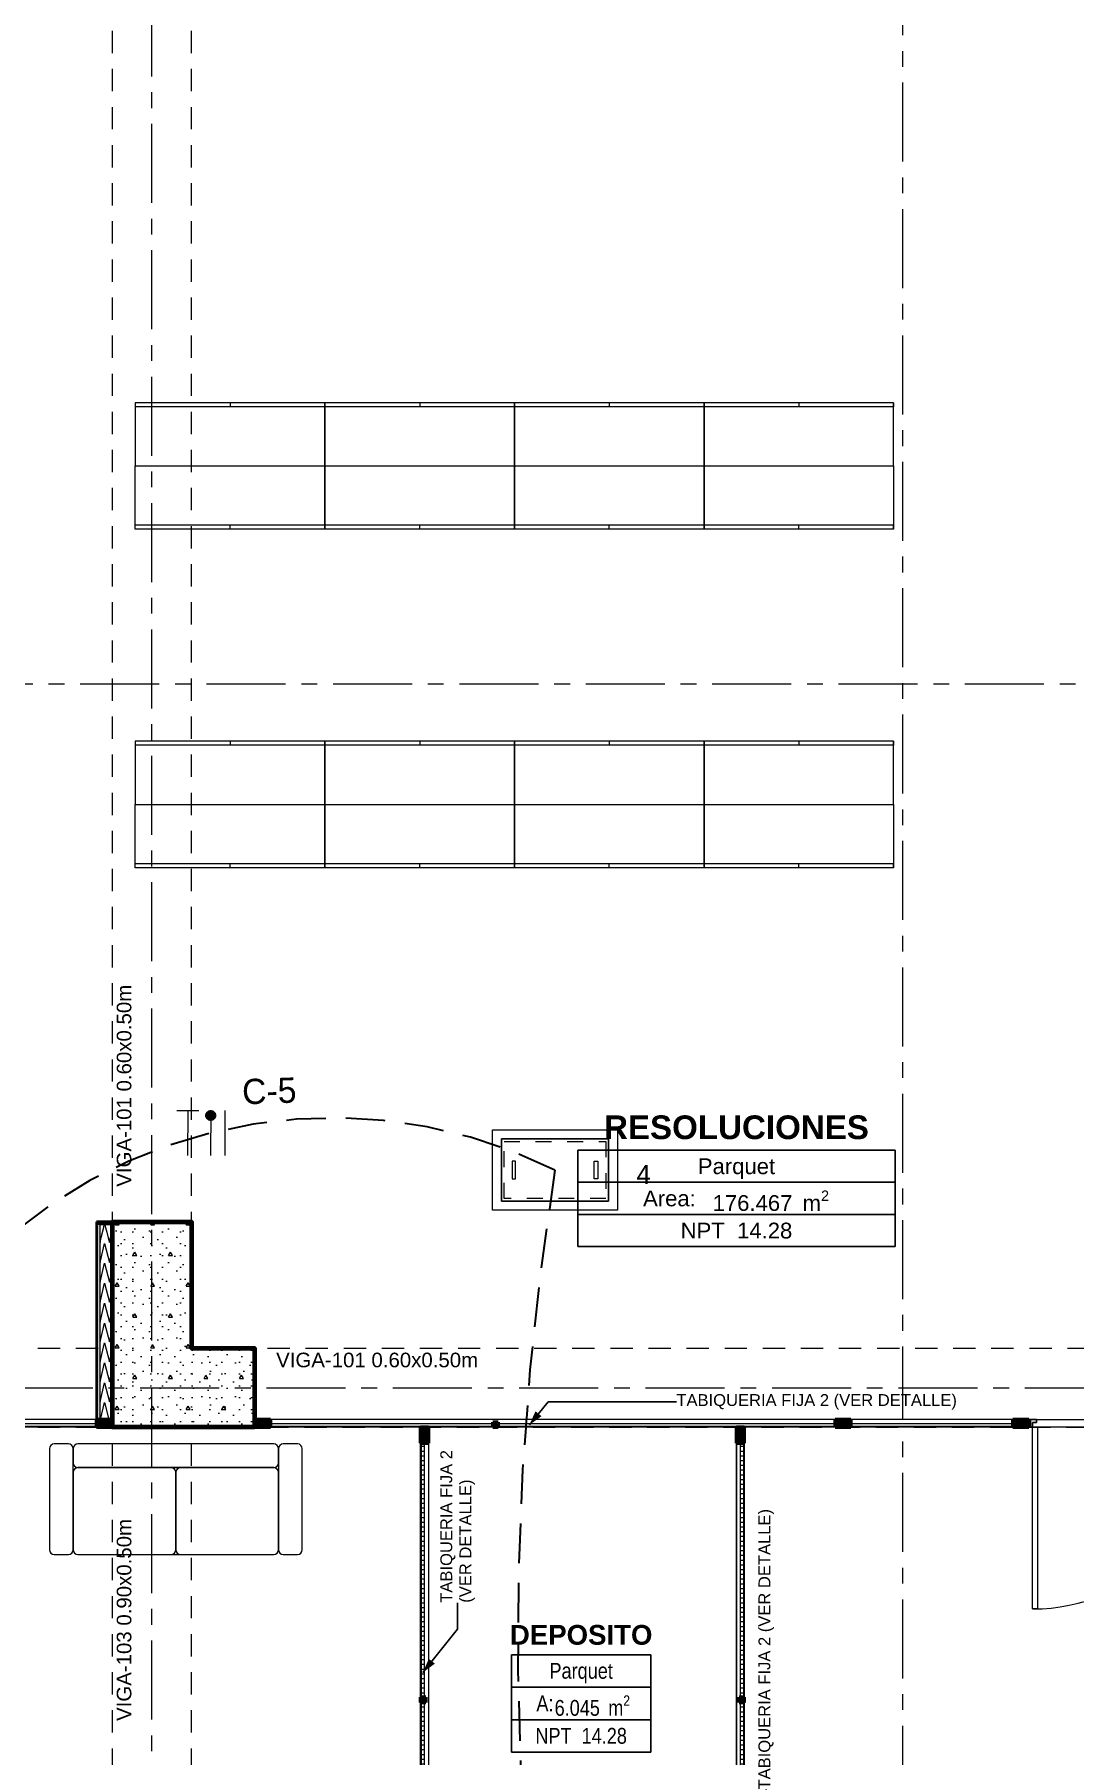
# Model space of a CAD drawing. Header units: inches. Extents: x -19 to 5698, y -728 to 92.
# Drawn here: x 293.08 to 299.66, y 27.62 to 38.52 of the extents above; entities that cross this region are included whole.
import ezdxf

# ---------------------------------------------------------------- set-up
doc = ezdxf.new("R2010")
doc.units = ezdxf.units.IN
doc.header["$MEASUREMENT"] = 0
doc.set_wipeout_variables(frame=1)
for name, pattern in [('01 HJ$0$REF - 01 HJ$0$HIDDEN2', [0.1875, 0.125, -0.0625]), ('CONTINUA', [0]), ('HIDDEN', [0.375, 0.25, -0.125]), ('Hidden Line', [0.195611, 0.141111, -0.0545]), ('HIDDEN2', [0.1875, 0.125, -0.0625]), ('Punto & Raya', [0.65, 0.5, -0.075, 0, -0.075]), ('RAYITAS', [0.375, 0.25, -0.125]), ('Wipeout_Contour', [1, 0, -1])]:
    doc.linetypes.add(name, pattern=pattern)
doc.layers.get('0').update_dxf_attribs({"color": 61})
for name, color, linetype, lineweight in [('00 APARATOS-ELECTRICOS', 253, 'Continuous', 0), ('00 conduct tomacorr', 120, 'HIDDEN', 30), ('00 IE CKTO ILUMINACION', 3, 'Continuous', 50), ('00_IE_Luminarias', 253, 'Continuous', 0), ('CANALES', 104, 'Continuous', 15), ('T-TECHO-E', 150, 'Continuous', 20), ('TOMACORRIENTE', 22, 'RAYITAS', 9)]:
    doc.layers.add(name, color=color, linetype=linetype, lineweight=lineweight)
for name, color, linetype in [('02 _ ARQ _ ALB _ Ejes Generales', 251, 'Continuous'), ('02 _ ARQ _ ALB _ Mobiliario', 7, 'Continuous'), ('02 _ ARQ _ ALB _ Muros Interiores', 7, 'Continuous'), ('02 _ ARQ _ ZON _ Espacio.3D', 7, 'Continuous'), ('08 _ STR _ EXT _ 06 Columnas', 7, 'Continuous'), ('08 _ STR _ EXT _ 09 Vigas', 251, 'Continuous'), ('Acabado - Muros', 7, 'Continuous'), ('Estructura - 04 MURO', 7, 'Continuous'), ('Interior - Mobiliario', 7, 'Continuous'), ('Marcador - Secciones', 7, 'Continuous'), ('Notas - Etiquetas', 7, 'Continuous')]:
    doc.layers.add(name, color=color, linetype=linetype)
doc.styles.add('Estilo_Generado_1', font='swisseb.ttf')
doc.styles.add('Estilo_Generado_4', font='swisse.ttf')
doc.styles.add('Estilo_Generado_7', font='swisse.ttf')
doc.styles.add('Estilo_Generado_8', font='arialbd.ttf')
doc.styles.add('Estilo_Generado_9', font='ARIALN.TTF')
doc.dimstyles.new('Estilo_Generado__8', dxfattribs={"dimtxt": 0.18, "dimasz": 0.0912, "dimexe": 0.18, "dimexo": 0.0625, "dimgap": 0, "dimtad": 0, "dimtih": 1, "dimtoh": 1, "dimdec": 4, "dimzin": 0, "dimdsep": 46, "dimcen": 0.09, "dimadec": 0, "dimazin": 0, "dimtfac": 1, "dimtdec": 4, "dimtmove": 0, "dimatfit": 3, "dimldrblk": 'ARROWHEAD_5', "dimfxl": 1, "dimtolj": 1, "dimtzin": 0, "dimarcsym": 0})
pattern_1 = [(0, (277.50006, 1e-08), (0, 0.03), [])]

# ---------------------------------------------------------------- blocks, each defined once
blk = doc.blocks.new('*X188', base_point=(2412.177, 0))
at = {"layer": 'Estructura - 04 MURO', "color": 9, "linetype": 'Continuous', "lineweight": 5}
for p, q in [((2428.176, 30.901), (2428.19, 30.958)), ((2428.212, 30.936), (2428.221, 30.9)), ((2428.236, 30.9), (2428.238, 30.909))]:
    blk.add_line(p, q, dxfattribs=at)
blk = doc.blocks.new('*X189', base_point=(2412.177, 0))
at = {"layer": 'Estructura - 04 MURO', "color": 9, "linetype": 'Continuous', "lineweight": 5}
for p, q in [((2428.19, 30.958), (2428.195, 30.98)), ((2428.2, 30.98), (2428.212, 30.935)), ((2428.238, 30.909), (2428.247, 30.946))]:
    blk.add_line(p, q, dxfattribs=at)
blk = doc.blocks.new('*X190', base_point=(2412.177, 0))
at = {"layer": 'Estructura - 04 MURO', "color": 9, "linetype": 'Continuous', "lineweight": 5}
for p, q in [((2428.167, 30.878), (2428.169, 30.87)), ((2428.169, 30.87), (2428.176, 30.901)), ((2428.169, 30.744), (2428.197, 30.864)), ((2428.197, 30.864), (2428.229, 30.744)), ((2428.221, 30.9), (2428.229, 30.87)), ((2428.229, 30.87), (2428.236, 30.9)), ((2428.167, 30.752), (2428.169, 30.744)), ((2428.169, 30.618), (2428.197, 30.738)), ((2428.197, 30.738), (2428.229, 30.618)), ((2428.229, 30.744), (2428.247, 30.821)), ((2428.167, 30.626), (2428.169, 30.618)), ((2428.229, 30.618), (2428.247, 30.695)), ((2428.169, 30.492), (2428.197, 30.612)), ((2428.197, 30.612), (2428.229, 30.492)), ((2428.229, 30.492), (2428.247, 30.569)), ((2428.167, 30.5), (2428.169, 30.492)), ((2428.169, 30.366), (2428.197, 30.486)), ((2428.197, 30.486), (2428.229, 30.366)), ((2428.229, 30.366), (2428.247, 30.443)), ((2428.167, 30.374), (2428.169, 30.366)), ((2428.169, 30.24), (2428.197, 30.36)), ((2428.197, 30.36), (2428.229, 30.24)), ((2428.229, 30.24), (2428.247, 30.317)), ((2428.167, 30.248), (2428.169, 30.24)), ((2428.169, 30.114), (2428.197, 30.234)), ((2428.197, 30.234), (2428.229, 30.114)), ((2428.229, 30.114), (2428.247, 30.191)), ((2428.167, 30.122), (2428.169, 30.114)), ((2428.169, 29.988), (2428.197, 30.108)), ((2428.197, 30.108), (2428.229, 29.988)), ((2428.167, 29.996), (2428.169, 29.988)), ((2428.169, 29.862), (2428.197, 29.982)), ((2428.197, 29.982), (2428.229, 29.862)), ((2428.229, 29.988), (2428.247, 30.065)), ((2428.167, 29.87), (2428.169, 29.862)), ((2428.172, 29.75), (2428.197, 29.856)), ((2428.197, 29.856), (2428.225, 29.75)), ((2428.229, 29.862), (2428.247, 29.939)), ((2428.232, 29.75), (2428.247, 29.813))]:
    blk.add_line(p, q, dxfattribs=at)
blk = doc.blocks.new('ARROWHEAD_5')
at = {"linetype": 'Continuous', "lineweight": 0}
blk.add_hatch(color=0, dxfattribs=at).paths.add_polyline_path([(-1, 0.2679), (0, 0), (-1, -0.2679)])
at = {"color": 0, "linetype": 'Continuous', "lineweight": 0}
blk.add_line((0, 0), (-1, 0), dxfattribs=at)
blk = doc.blocks.new('BUZON TIPO II')
at = {"layer": 'CANALES', "color": 5}
for p, q in [((-0.3, 0.175), (0.3, 0.175)), ((-0.3, -0.175), (-0.3, 0.175)), ((0.3, 0.175), (0.3, -0.175)), ((0.3, -0.175), (-0.3, -0.175))]:
    blk.add_line(p, q, dxfattribs=at)
blk.add_lwpolyline([(-0.35, 0.225), (0.35, 0.225), (0.35, -0.225), (-0.35, -0.225), (-0.35, 0.225)], dxfattribs=at)
at = {"layer": 'CANALES', "color": 3}
for points in [[(-0.3, 0.175), (-0.3, -0.175), (0.3, -0.175), (0.3, 0.175), (-0.3, 0.175)], [(-0.24, 0), (-0.24, 0.05), (-0.22, 0.05), (-0.22, 0), (-0.22, -0.05), (-0.24, -0.05), (-0.24, 0)], [(0.24, 0), (0.24, 0.05), (0.22, 0.05), (0.22, 0), (0.22, -0.05), (0.24, -0.05), (0.24, 0)]]:
    blk.add_lwpolyline(points, dxfattribs=at)
at = {"layer": 'CANALES', "color": 5, "linetype": '01 HJ$0$REF - 01 HJ$0$HIDDEN2', "ltscale": 0.1}
blk.add_lwpolyline([(-0.285, 0.16), (0.285, 0.16), (0.285, -0.16), (-0.285, -0.16), (-0.285, 0.16)], dxfattribs=at)
blk = doc.blocks.new('a')
at = {"layer": 'TOMACORRIENTE', "ltscale": 0.05}
h = blk.add_hatch(color=4, dxfattribs=at)
edge = h.paths.add_edge_path()
edge.add_arc((0, 0.0752), 0.0211, 0, 360)
at = {"layer": 'TOMACORRIENTE', "color": 4}
for p, q in [((-0.1455, 0.0963), (-0.0515, 0.0963)), ((-0.0985, 0.0963), (-0.0985, -0.0966)), ((0, 0.0963), (0, -0.0963)), ((0.0623, -0.0963), (0.0623, 0.0963))]:
    blk.add_line(p, q, dxfattribs=at)
blk.add_circle((0, 0.0752), 0.0211, dxfattribs=at)
blk = doc.blocks.new('CABLE 3FACE')
at = {"layer": 'T-TECHO-E', "rotation": 59.94170052614085}
blk.add_blockref('a', (0, 0), dxfattribs=at)

msp = doc.modelspace()

# ---------------------------------------------------------------- hatches: boundary and pattern name
at = {"layer": '08 _ STR _ EXT _ 06 Columnas', "linetype": 'Continuous', "lineweight": 9}
h = msp.add_hatch(dxfattribs=at)
h.set_pattern_fill('HORMIGÓN_EN_MASA_0002', style=0, pattern_type=2)
h.set_pattern_definition([(0, (277.50006, 1e-08), (0, 0.3897114), [0.024375, -0.200625]), (0, (277.61256, 0.19486), (0, 0.3897114), [0.024375, -0.200625]), (60, (277.50006, 1e-08), (-0.3375, 0.1948557), [0.024375, -0.200625]), (60, (277.72506, 1e-08), (-0.3375, 0.1948557), [0.024375, -0.200625]), (120, (277.52444, 1e-08), (0.3375, 0.1948557), [0.024375, -0.200625]), (120, (277.74944, 1e-08), (0.3375, 0.1948557), [0.024375, -0.200625]), (0, (277.50006, 0.0375), (0, 0.075), [0, -0.075, 0, -0.1125]), (45, (277.53756, 0.0375), (-0.05303301, 0.05303301), [0, -0.05625, 0, -0.09375])])
h.paths.add_polyline_path([(294.47, 29.7), (294.47, 30.1999), (294.07, 30.2), (294.07, 31.0001), (293.57, 31.0002), (293.57, 29.7)])
at = {"layer": 'Estructura - 04 MURO', "linetype": 'Continuous', "lineweight": 9}
for points in [[(293.47, 30.9807), (293.49, 30.9806), (293.47, 31.0007)], [(293.4896, 31.0006), (293.47, 31.0007), (293.4896, 30.9809)], [(293.47, 29.75), (293.49, 29.75), (293.49, 30.9806), (293.47, 30.9807)], [(293.4896, 30.9809), (293.4899, 30.9806), (293.5699, 30.9802), (293.57, 31.0002), (293.4896, 31.0006)]]:
    msp.add_hatch(color=250, dxfattribs=at).paths.add_polyline_path(points)

# ---------------------------------------------------------------- linework, layer by layer
at = {"layer": '00 conduct tomacorr'}
msp.add_arc((294.9636, 28.4878, -0.0006), 3.1703, 63.63578, 144.51027, dxfattribs=at)
at = {"layer": '02 _ ARQ _ ALB _ Ejes Generales', "color": 251, "linetype": 'Punto & Raya', "lineweight": 13, "true_color": 0x636466}
for p, q in [((293.82, 3.05), (293.82, 44.9)), ((283.3455, 29.95), (332.07, 29.95))]:
    msp.add_line(p, q, dxfattribs=at)
at = {"layer": '02 _ ARQ _ ALB _ Mobiliario', "color": 175, "linetype": 'Continuous', "lineweight": 13}
for p, q in [((293.1718, 29.5646), (293.1718, 28.9246)), ((293.2918, 29.5946), (293.2018, 29.5946)), ((293.3218, 29.5646), (293.3218, 29.4746)), ((293.3218, 28.9246), (293.3218, 29.5646)), ((294.5918, 29.5946), (293.3518, 29.5946)), ((294.6218, 29.4746), (294.6218, 29.5646)), ((294.6218, 29.5646), (294.6218, 28.9246)), ((294.7418, 29.5946), (294.6518, 29.5946)), ((294.7718, 28.9246), (294.7718, 29.5646)), ((293.3218, 29.4146), (293.3218, 28.9246)), ((293.3218, 29.4146), (293.3218, 28.9246)), ((293.9418, 29.4446), (293.3518, 29.4446)), ((294.5918, 29.4446), (293.3518, 29.4446)), ((293.3518, 29.4446), (294.5918, 29.4446)), ((293.9718, 28.9246), (293.9718, 29.4146)), ((293.9718, 29.4146), (293.9718, 28.9246)), ((294.5918, 29.4446), (294.0018, 29.4446)), ((294.6218, 28.9246), (294.6218, 29.4146)), ((294.6218, 28.9246), (294.6218, 29.4146)), ((293.2018, 28.8946), (293.2918, 28.8946)), ((293.3518, 28.8946), (293.9418, 28.8946)), ((293.3518, 28.8946), (294.5918, 28.8946)), ((294.0018, 28.8946), (294.5918, 28.8946)), ((294.6518, 28.8946), (294.7418, 28.8946))]:
    msp.add_line(p, q, dxfattribs=at)
for centre, start, end in [((293.2018, 29.5646), 90, 180), ((293.2918, 29.5646), 0, 90), ((293.3518, 29.5646), 90, 180), ((294.5918, 29.5646), 0, 90), ((294.6518, 29.5646), 90, 180), ((294.7418, 29.5646), 0, 90), ((293.3518, 29.4746), 180, 270), ((293.3518, 29.4146), 90, 180), ((293.3518, 29.4146), 90, 180), ((293.9418, 29.4146), 0, 90), ((294.0018, 29.4146), 90, 180), ((294.5918, 29.4746), 270, 0), ((294.5918, 29.4146), 0, 90), ((294.5918, 29.4146), 0, 90), ((293.2018, 28.9246), 180, 270), ((293.2918, 28.9246), 270, 0), ((293.3518, 28.9246), 180, 270), ((293.3518, 28.9246), 180, 270), ((293.9418, 28.9246), 270, 0), ((294.0018, 28.9246), 180, 270), ((294.5918, 28.9246), 270, 0), ((294.5918, 28.9246), 270, 0), ((294.6518, 28.9246), 180, 270), ((294.7418, 28.9246), 270, 0)]:
    msp.add_arc(centre, 0.03, start, end, dxfattribs=at)
at = {"layer": '02 _ ARQ _ ALB _ Muros Interiores', "color": 7, "linetype": 'Continuous', "lineweight": 80}
msp.add_line((299.37, 29.75), (299.37, 29.7), dxfattribs=at)
msp.add_line((299.37, 29.75), (299.37, 29.7), dxfattribs=at)
msp.add_line((299.37, 29.75), (299.37, 29.7), dxfattribs=at)
at = {"layer": '02 _ ARQ _ ALB _ Muros Interiores', "color": 165, "linetype": 'Continuous', "lineweight": 25}
for p, q in [((299.37, 29.75), (299.37, 29.7)), ((299.42, 29.75), (299.37, 29.75)), ((299.42, 29.73), (299.42, 29.75)), ((299.37, 29.7), (299.395, 29.7)), ((299.395, 29.7), (299.395, 29.73)), ((299.395, 29.73), (299.42, 29.73))]:
    msp.add_line(p, q, dxfattribs=at)
at = {"layer": '02 _ ARQ _ ALB _ Muros Interiores', "color": 165, "linetype": 'Continuous', "lineweight": 15}
for p, q in [((299.395, 28.55), (299.395, 29.7)), ((299.395, 29.7), (299.425, 29.7)), ((299.425, 29.7), (299.425, 28.55)), ((299.425, 28.55), (299.395, 28.55))]:
    msp.add_line(p, q, dxfattribs=at)
msp.add_arc((299.395, 29.7), 1.15, 270, 0, dxfattribs=at)
at = {"layer": '02 _ ARQ _ ZON _ Espacio.3D', "color": 251, "linetype": 'Continuous', "lineweight": 13}
for p, q in [((298.5241, 31.4541), (296.5164, 31.4541)), ((296.5164, 31.4541), (296.5164, 30.8434)), ((296.5164, 31.4541), (298.5241, 31.4541)), ((296.5164, 31.2506), (296.5164, 31.4541)), ((298.5241, 30.8434), (298.5241, 31.4541)), ((298.5241, 31.4541), (298.5241, 31.2506)), ((298.5241, 31.2506), (296.5164, 31.2506)), ((296.5164, 31.2506), (298.5241, 31.2506)), ((296.5164, 31.047), (296.5164, 31.2506)), ((298.5241, 31.2506), (298.5241, 31.047)), ((298.5241, 31.047), (296.5164, 31.047)), ((296.5164, 31.047), (298.5241, 31.047)), ((296.5164, 30.8434), (296.5164, 31.047)), ((298.5241, 31.047), (298.5241, 30.8434)), ((296.5164, 30.8434), (298.5241, 30.8434)), ((298.5241, 30.8434), (296.5164, 30.8434)), ((296.9789, 28.2605), (296.0955, 28.2605)), ((296.0955, 28.2605), (296.0955, 27.6428)), ((296.0955, 28.2605), (296.9789, 28.2605)), ((296.0955, 28.0546), (296.0955, 28.2605)), ((296.9789, 27.6428), (296.9789, 28.2605)), ((296.9789, 28.2605), (296.9789, 28.0546)), ((296.9789, 28.0546), (296.0955, 28.0546)), ((296.0955, 28.0546), (296.9789, 28.0546)), ((296.0955, 27.8487), (296.0955, 28.0546)), ((296.9789, 28.0546), (296.9789, 27.8487)), ((296.9789, 27.8487), (296.0955, 27.8487)), ((296.0955, 27.8487), (296.9789, 27.8487)), ((296.0955, 27.6428), (296.0955, 27.8487)), ((296.9789, 27.8487), (296.9789, 27.6428)), ((296.0955, 27.6428), (296.9789, 27.6428)), ((296.9789, 27.6428), (296.0955, 27.6428))]:
    msp.add_line(p, q, dxfattribs=at)
at = {"layer": '02 _ ARQ _ ZON _ Espacio.3D', "color": 254, "linetype": 'Continuous', "lineweight": 0, "flags": 128}
for points in [[(287.57, 29.75), (293.57, 29.75), (293.57, 31.0002), (294.07, 31.0001), (294.07, 30.2), (294.47, 30.1999), (294.47, 29.75), (300.5701, 29.75), (300.57, 30.8002), (301.07, 30.8001), (301.07, 30.2), (301.67, 30.1999), (301.67, 29.75), (304.6701, 29.75), (304.6701, 39.7505), (301.07, 39.7505), (301.07, 39), (300.57, 39), (300.57, 39.4), (294.07, 39.4), (294.0699, 39), (293.5699, 39), (293.5698, 39.7505), (288.7701, 39.7505)], [(324.17, 27), (324.17, 29.7), (300.57, 29.7), (297.57, 29.7), (297.5701, 17.4)]]:
    msp.add_lwpolyline(points, dxfattribs=at)
msp.add_lwpolyline([(294.47, 29.7), (285.82, 29.7), (285.82, 26.6), (295.5202, 26.6), (295.5203, 29.7)], close=True, dxfattribs=at)
at = {"layer": '02 _ ARQ _ ZON _ Espacio.3D', "color": 9, "linetype": 'Continuous', "lineweight": 5, "flags": 128}
msp.add_lwpolyline([(295.5703, 29.7), (295.5703, 26.6), (297.5201, 26.5999), (297.5203, 29.6999)], close=True, dxfattribs=at)
at = {"layer": '08 _ STR _ EXT _ 06 Columnas', "color": 7, "linetype": 'Continuous', "lineweight": 80, "flags": 128}
msp.add_lwpolyline([(294.47, 29.7), (293.57, 29.7), (293.57, 31.0002), (294.07, 31.0001), (294.07, 30.2), (294.47, 30.1999)], close=True, dxfattribs=at)
at = {"layer": '08 _ STR _ EXT _ 09 Vigas', "color": 251, "linetype": 'Hidden Line', "lineweight": 13, "true_color": 0x636466}
for p, q in [((293.57, 30.2), (293.57, 39.4)), ((294.07, 30.2), (294.07, 39.4)), ((287.07, 30.2), (293.57, 30.2)), ((294.07, 30.2), (300.57, 30.2)), ((287.07, 29.7), (307.57, 29.7)), ((293.57, 17.4), (293.57, 29.7)), ((294.07, 17.4), (294.07, 29.7))]:
    msp.add_line(p, q, dxfattribs=at)
at = {"layer": 'Acabado - Muros', "color": 7, "linetype": 'Continuous', "lineweight": 60}
for p, q in [((293.57, 29.75), (293.57, 29.7)), ((294.47, 29.75), (294.47, 29.7)), ((299.37, 29.75), (299.37, 29.7))]:
    msp.add_line(p, q, dxfattribs=at)
at = {"layer": 'Estructura - 04 MURO', "color": 143, "linetype": 'Continuous', "lineweight": 5}
for p, q in [((293.5699, 30.9802), (293.4899, 30.9806)), ((293.49, 30.9806), (293.49, 30.9006)), ((293.49, 30.9806), (293.49, 30.9006)), ((293.49, 30.9006), (293.49, 29.75))]:
    msp.add_line(p, q, dxfattribs=at)
at = {"layer": 'Estructura - 04 MURO', "color": 7, "linetype": 'Continuous', "lineweight": 40, "flags": 128}
for points in [[(293.47, 31.0007), (293.47, 30.9807)], [(293.57, 31.0002), (293.47, 31.0007)], [(293.47, 30.9807), (293.47, 29.75)], [(293.57, 31.0002), (293.5699, 30.9802)], [(293.47, 29.75), (293.49, 29.75)]]:
    msp.add_lwpolyline(points, dxfattribs=at)
at = {"layer": 'Estructura - 04 MURO', "color": 143, "linetype": 'Continuous', "lineweight": 5, "flags": 128}
for points in [[(293.5699, 30.9802), (293.5695, 30.9002)], [(293.49, 29.75), (293.57, 29.75)]]:
    msp.add_lwpolyline(points, dxfattribs=at)
at = {"layer": 'Interior - Mobiliario', "color": 175, "linetype": 'Continuous', "lineweight": 13}
for p, q in [((294.3152, 36.1849), (294.3152, 36.1599)), ((294.9152, 36.1849), (294.9152, 36.1599)), ((295.5152, 36.1849), (295.5152, 36.1599)), ((296.1152, 36.1849), (296.1152, 36.1599)), ((296.7152, 36.1849), (296.7152, 36.1599)), ((297.3152, 36.1849), (297.3152, 36.1599)), ((297.9152, 36.1849), (297.9152, 36.1599)), ((298.5152, 36.1849), (298.5152, 36.1599)), ((294.9152, 36.1599), (293.7152, 36.1599)), ((296.1152, 36.1599), (294.9152, 36.1599)), ((297.3152, 36.1599), (296.1152, 36.1599)), ((298.5152, 36.1599), (297.3152, 36.1599)), ((294.9152, 35.4099), (293.7152, 35.4099)), ((294.3152, 35.3849), (294.3152, 35.4099)), ((296.1152, 35.4099), (294.9152, 35.4099)), ((294.9152, 35.3849), (294.9152, 35.4099)), ((295.5152, 35.3849), (295.5152, 35.4099)), ((296.1152, 35.3849), (296.1152, 35.4099)), ((297.3152, 35.4099), (296.1152, 35.4099)), ((296.7152, 35.3849), (296.7152, 35.4099)), ((298.5152, 35.4099), (297.3152, 35.4099)), ((297.3152, 35.3849), (297.3152, 35.4099)), ((297.9152, 35.3849), (297.9152, 35.4099)), ((298.5152, 35.3849), (298.5152, 35.4099)), ((294.9152, 34.0169), (293.7152, 34.0169)), ((294.3152, 34.0419), (294.3152, 34.0169)), ((294.9152, 34.0419), (294.9152, 34.0169)), ((296.1152, 34.0169), (294.9152, 34.0169)), ((295.5152, 34.0419), (295.5152, 34.0169)), ((296.1152, 34.0419), (296.1152, 34.0169)), ((297.3152, 34.0169), (296.1152, 34.0169)), ((296.7152, 34.0419), (296.7152, 34.0169)), ((297.3152, 34.0419), (297.3152, 34.0169)), ((298.5152, 34.0169), (297.3152, 34.0169)), ((297.9152, 34.0419), (297.9152, 34.0169)), ((298.5152, 34.0419), (298.5152, 34.0169)), ((294.9152, 33.2669), (293.7152, 33.2669)), ((294.3152, 33.2419), (294.3152, 33.2669)), ((296.1152, 33.2669), (294.9152, 33.2669)), ((294.9152, 33.2419), (294.9152, 33.2669)), ((295.5152, 33.2419), (295.5152, 33.2669)), ((296.1152, 33.2419), (296.1152, 33.2669)), ((297.3152, 33.2669), (296.1152, 33.2669)), ((296.7152, 33.2419), (296.7152, 33.2669)), ((298.5152, 33.2669), (297.3152, 33.2669)), ((297.3152, 33.2419), (297.3152, 33.2669)), ((297.9152, 33.2419), (297.9152, 33.2669)), ((298.5152, 33.2419), (298.5152, 33.2669))]:
    msp.add_line(p, q, dxfattribs=at)
at = {"layer": 'Interior - Mobiliario', "color": 175, "linetype": 'Continuous', "lineweight": 13, "flags": 128}
for points in [[(294.9152, 36.1849), (293.7152, 36.1849), (293.7152, 35.7849), (294.9152, 35.7849)], [(296.1152, 36.1849), (294.9152, 36.1849), (294.9152, 35.7849), (296.1152, 35.7849)], [(297.3152, 36.1849), (296.1152, 36.1849), (296.1152, 35.7849), (297.3152, 35.7849)], [(298.5152, 36.1849), (297.3152, 36.1849), (297.3152, 35.7849), (298.5152, 35.7849)], [(294.9152, 35.3849), (293.7152, 35.3849), (293.7152, 35.7849), (294.9152, 35.7849)], [(296.1152, 35.3849), (294.9152, 35.3849), (294.9152, 35.7849), (296.1152, 35.7849)], [(297.3152, 35.3849), (296.1152, 35.3849), (296.1152, 35.7849), (297.3152, 35.7849)], [(298.5152, 35.3849), (297.3152, 35.3849), (297.3152, 35.7849), (298.5152, 35.7849)], [(294.9152, 34.0419), (293.7152, 34.0419), (293.7152, 33.6419), (294.9152, 33.6419)], [(296.1152, 34.0419), (294.9152, 34.0419), (294.9152, 33.6419), (296.1152, 33.6419)], [(297.3152, 34.0419), (296.1152, 34.0419), (296.1152, 33.6419), (297.3152, 33.6419)], [(298.5152, 34.0419), (297.3152, 34.0419), (297.3152, 33.6419), (298.5152, 33.6419)], [(294.9152, 33.2419), (293.7152, 33.2419), (293.7152, 33.6419), (294.9152, 33.6419)], [(296.1152, 33.2419), (294.9152, 33.2419), (294.9152, 33.6419), (296.1152, 33.6419)], [(297.3152, 33.2419), (296.1152, 33.2419), (296.1152, 33.6419), (297.3152, 33.6419)], [(298.5152, 33.2419), (297.3152, 33.2419), (297.3152, 33.6419), (298.5152, 33.6419)]]:
    msp.add_lwpolyline(points, close=True, dxfattribs=at)
at = {"layer": 'Marcador - Secciones', "color": 251, "linetype": 'Punto & Raya', "lineweight": 13, "true_color": 0x636466}
for p, q in [((298.5701, 46.2111), (298.5701, 0.8878)), ((282.1667, 34.4067), (333.4403, 34.4067))]:
    msp.add_line(p, q, dxfattribs=at)

# ---------------------------------------------------------------- block references
at = {"layer": '00 APARATOS-ELECTRICOS', "lineweight": 25, "xscale": 1.130955386209125, "yscale": 1.130955386209125, "zscale": 1.130955386209125, "rotation": 180.0000000000012}
msp.add_blockref('BUZON TIPO II', (296.3714, 31.3283, -0.0006), dxfattribs=at)
at = {"layer": '00 conduct tomacorr', "xscale": 1.47256122672843, "yscale": 1.47256122672843, "zscale": 1.47256122672843, "rotation": 299.7894777823319}
msp.add_blockref('CABLE 3FACE', (294.1922, 31.5629, -0.0006), dxfattribs=at)
at = {"layer": 'Estructura - 04 MURO', "color": 7, "lineweight": 80}
for name in ['*X188', '*X189', '*X190']:
    msp.add_blockref(name, (277.5001, 0), dxfattribs=at)

# ---------------------------------------------------------------- texts
at = {"layer": '00 IE CKTO ILUMINACION', "color": 4, "linetype": 'CONTINUA', "lineweight": 15}
msp.add_text('C-5', height=0.15962, rotation=2.0228, dxfattribs=at).set_placement((294.3939, 31.7437, -0.0007))
at = {"layer": '00_IE_Luminarias', "color": 240, "linetype": 'HIDDEN2', "true_color": 0xed1f24}
msp.add_text('4', height=0.1204, dxfattribs=at).set_placement((296.8879, 31.2408, -5710.8726))
at = {"layer": '02 _ ARQ _ ZON _ Espacio.3D', "color": 251, "lineweight": 25, "attachment_point": 2}
for s, insert, char_height, style in [('\\A1;{\\pqc;\\pt0;\\fSwis721 Ex BT|b1|i0|c0|p34;RESOLUCIONES}', (297.5203, 31.6741), 0.15, 'Estilo_Generado_1'), ('\\A1;{\\pqc;\\pt0;\\fSwis721 Ex BT|b0|i0|c238|p34;Parquet}', (297.5203, 31.4024), 0.1, 'Estilo_Generado_7'), ('\\A1;{\\pqc;\\pt0;\\fSwis721 Ex BT|b0|i0|c238|p34;Area: }', (297.096, 31.1988), 0.1, 'Estilo_Generado_7'), ('\\A1;{\\pqc;\\pt0,0.3;\\fSwis721 Ex BT|b0|i0|c238|p34;176.467\\fSwis721 Ex BT|b0|i0|c238|p34;\\A1{\\H.66x;\\S^  ;}\\fSwis721 Ex BT|b0|i0|c238|p34; m\\fSwis721 Ex BT|b0|i0|c238|p34;\\A1{\\H.66x;\\S2^  ;}}', (297.7379, 31.1988), 0.1, 'Estilo_Generado_7'), ('\\A1;{\\pqc;\\pt0;\\fSwis721 Ex BT|b0|i0|c238|p34;NPT  14.28}', (297.5203, 30.9952), 0.1, 'Estilo_Generado_7'), ('\\A1;{\\pqc;\\pt0;\\fArial|b1|i0|c0|p34;DEPOSITO}', (296.5372, 28.4489), 0.125, 'Estilo_Generado_8'), ('\\A1;{\\pqc;\\pt0;\\fArial Narrow|b0|i0|c0|p34;Parquet}', (296.5372, 28.2086), 0.1, 'Estilo_Generado_9'), ('\\A1;{\\pqc;\\pt0;\\fArial Narrow|b0|i0|c0|p34;A: }', (296.3081, 28.0028), 0.1, 'Estilo_Generado_9'), ('\\A1;{\\pqc;\\pt0,0.3;\\fArial Narrow|b0|i0|c0|p34;6.045\\fArial Narrow|b0|i0|c0|p34;\\A1{\\H.66x;\\S^  ;}\\fArial Narrow|b0|i0|c0|p34; m\\fArial Narrow|b0|i0|c0|p34;\\A1{\\H.66x;\\S2^  ;}}', (296.6078, 28.0032), 0.1, 'Estilo_Generado_9'), ('\\A1;{\\pqc;\\pt0;\\fArial Narrow|b0|i0|c0|p34;NPT  14.28}', (296.5372, 27.7973), 0.1, 'Estilo_Generado_9')]:
    msp.add_mtext(s, dxfattribs=dict(at, insert=insert, char_height=char_height, style=style))
at = {"layer": 'Notas - Etiquetas', "color": 171, "linetype": 'Continuous', "lineweight": 13, "style": 'Estilo_Generado_4'}
for s, insert, char_height, attachment_point, rotation in [('\\A1;{\\pql;\\fSwis721 Ex BT|b0|i0|c0|p34;VIGA-101\\fSwis721 Ex BT|b0|i0|c0|p34; \\fSwis721 Ex BT|b0|i0|c0|p34;0.60\\fSwis721 Ex BT|b0|i0|c0|p34;x\\fSwis721 Ex BT|b0|i0|c0|p34;0.50\\fSwis721 Ex BT|b0|i0|c0|p34;m}', (293.5976, 31.2226), 0.0925, 1, 90), ('\\A1;{\\pql;\\fSwis721 Ex BT|b0|i0|c0|p34;TABIQUERIA FIJA 2 (VER DETALLE)\\fSwis721 Ex BT|b0|i0|c0|p34; }', (297.1399, 29.8611), 0.075, 4, 0.00005), ('\\A1;{\\pql;\\fSwis721 Ex BT|b0|i0|c0|p34;VIGA-103\\fSwis721 Ex BT|b0|i0|c0|p34; \\fSwis721 Ex BT|b0|i0|c0|p34;0.90\\fSwis721 Ex BT|b0|i0|c0|p34;x\\fSwis721 Ex BT|b0|i0|c0|p34;0.50\\fSwis721 Ex BT|b0|i0|c0|p34;m}', (293.5976, 27.8414), 0.0925, 1, 90), ('\\A1;{\\pql;\\fSwis721 Ex BT|b0|i0|c0|p34;TABIQUERIA FIJA 2 (VER DETALLE)\\fSwis721 Ex BT|b0|i0|c0|p34; }', (297.7083, 27.4075), 0.075, 4, 90.00007)]:
    msp.add_mtext(s, dxfattribs=dict(at, insert=insert, char_height=char_height, attachment_point=attachment_point, rotation=rotation))
at = {"layer": 'Notas - Etiquetas', "color": 171, "linetype": 'Continuous', "lineweight": 13, "insert": (294.6066, 30.1724), "char_height": 0.0925, "attachment_point": 1, "style": 'Estilo_Generado_4'}
msp.add_mtext('\\A1;{\\pql;\\fSwis721 Ex BT|b0|i0|c0|p34;VIGA-101\\fSwis721 Ex BT|b0|i0|c0|p34; \\fSwis721 Ex BT|b0|i0|c0|p34;0.60\\fSwis721 Ex BT|b0|i0|c0|p34;x\\fSwis721 Ex BT|b0|i0|c0|p34;0.50\\fSwis721 Ex BT|b0|i0|c0|p34;m}', dxfattribs=at)
at = {"layer": 'Notas - Etiquetas', "color": 171, "linetype": 'Continuous', "lineweight": 13, "insert": (295.7553, 28.5896), "char_height": 0.075, "width": 1.013741, "attachment_point": 4, "rotation": 89.99993, "line_spacing_factor": 0.969465, "style": 'Estilo_Generado_4'}
msp.add_mtext('\\A1;{\\pql;\\fSwis721 Ex BT|b0|i0|c0|p34;TABIQUERIA FIJA 2 (VER DETALLE)\\fSwis721 Ex BT|b0|i0|c0|p34; }', dxfattribs=at)

# ---------------------------------------------------------------- leaders
at = {"layer": 'Notas - Etiquetas', "color": 144, "linetype": 'Continuous', "lineweight": 13, "annotation_type": 0, "has_hookline": 1, "hookline_direction": 0, "text_width": 1.9482, "horizontal_direction": (-1e-06, 1, 0)}
msp.add_leader([(297.555, 27.051), (297.7083, 27.2388), (297.7083, 27.4075)], dimstyle='Estilo_Generado__8', dxfattribs=at)

# ---------------------------------------------------------------- next in the draw order: wipeouts: each hides what was drawn before it
at = {"color": 254, "linetype": 'Wipeout_Contour', "lineweight": 0, "ltscale": 14568.164216}
msp.add_wipeout([(293.47, 29.75), (292.77, 29.75), (292.77, 29.733), (292.7865, 29.733), (292.7865, 29.7), (293.47, 29.7)], dxfattribs=at).dxf.layer = 'Acabado - Muros'
at = {"color": 254, "linetype": 'Wipeout_Contour', "lineweight": 0, "ltscale": 14581.267562}
msp.add_wipeout([(294.57, 29.75), (294.57, 29.7), (295.9785, 29.7), (295.9785, 29.733), (295.995, 29.733), (295.995, 29.75)], dxfattribs=at).dxf.layer = 'Acabado - Muros'
at = {"color": 254, "linetype": 'Wipeout_Contour', "lineweight": 0, "ltscale": 9734.464592}
msp.add_wipeout([(298.245, 29.75), (298.245, 29.7), (299.27, 29.7), (299.27, 29.75)], dxfattribs=at).dxf.layer = 'Acabado - Muros'
at = {"color": 254, "linetype": 'Wipeout_Contour', "lineweight": 0, "ltscale": 14582.023579}
msp.add_wipeout([(295.5203, 29.6), (295.5202, 27.9914), (295.5532, 27.9914), (295.5532, 27.9749), (295.5702, 27.9749), (295.5703, 29.6)], dxfattribs=at).dxf.layer = 'Acabado - Muros'
at = {"color": 254, "linetype": 'Wipeout_Contour', "lineweight": 0, "ltscale": 14594.629419}
msp.add_wipeout([(297.52, 29.6), (297.52, 27.9749), (297.537, 27.9749), (297.537, 27.9914), (297.57, 27.9914), (297.57, 29.6)], dxfattribs=at).dxf.layer = 'Acabado - Muros'

# ---------------------------------------------------------------- next in the draw order: linework, layer by layer
at = {"layer": 'Acabado - Muros', "color": 251, "linetype": 'Continuous', "lineweight": 13, "flags": 128}
for points in [[(293.47, 29.75), (292.77, 29.75), (290.62, 29.75)], [(299.27, 29.75), (298.245, 29.75)], [(293.47, 29.7), (292.7865, 29.7)], [(299.27, 29.7), (298.245, 29.7)]]:
    msp.add_lwpolyline(points, dxfattribs=at)

# ---------------------------------------------------------------- next in the draw order: wipeouts: each hides what was drawn before it
at = {"color": 254, "linetype": 'Wipeout_Contour', "lineweight": 0, "ltscale": 14590.44438}
msp.add_wipeout([(295.995, 29.75), (295.995, 29.733), (296.0115, 29.733), (296.0115, 29.7), (298.145, 29.7), (298.145, 29.75)], dxfattribs=at).dxf.layer = 'Acabado - Muros'
at = {"color": 254, "linetype": 'Wipeout_Contour', "lineweight": 0, "ltscale": 14581.977977}
msp.add_wipeout([(295.5202, 27.9584), (295.5202, 26.6963), (295.5702, 26.6963), (295.5702, 27.9749), (295.5532, 27.9749), (295.5532, 27.9584)], dxfattribs=at).dxf.layer = 'Acabado - Muros'
at = {"color": 254, "linetype": 'Wipeout_Contour', "lineweight": 0, "ltscale": 14594.584002}
msp.add_wipeout([(297.52, 27.9749), (297.5201, 26.6963), (297.5701, 26.6963), (297.57, 27.9584), (297.537, 27.9584), (297.537, 27.9749)], dxfattribs=at).dxf.layer = 'Acabado - Muros'

# ---------------------------------------------------------------- next in the draw order: linework, layer by layer
at = {"layer": 'Acabado - Muros', "color": 251, "linetype": 'Continuous', "lineweight": 13, "flags": 128}
for points in [[(298.145, 29.75), (295.995, 29.75), (294.57, 29.75)], [(295.9785, 29.7), (294.57, 29.7)], [(298.145, 29.7), (296.0115, 29.7)], [(295.5203, 29.6), (295.5202, 27.9914)], [(295.5703, 29.6), (295.5702, 27.9749), (295.5702, 26.6963)], [(297.52, 29.6), (297.52, 27.9749), (297.5201, 26.6963)], [(297.57, 29.6), (297.57, 27.9914)], [(295.5202, 27.9584), (295.5202, 26.6963)], [(297.57, 27.9584), (297.5701, 26.6963)]]:
    msp.add_lwpolyline(points, dxfattribs=at)

# ---------------------------------------------------------------- next in the draw order: wipeouts: each hides what was drawn before it
at = {"color": 254, "linetype": 'Wipeout_Contour', "lineweight": 0, "ltscale": 9711.948743}
msp.add_wipeout([(292.7865, 29.705), (293.47, 29.705), (293.47, 29.725), (292.7865, 29.725)], dxfattribs=at).dxf.layer = 'Acabado - Muros'
at = {"color": 254, "linetype": 'Wipeout_Contour', "lineweight": 0, "ltscale": 9734.464104}
msp.add_wipeout([(298.245, 29.705), (299.27, 29.705), (299.27, 29.725), (298.245, 29.725)], dxfattribs=at).dxf.layer = 'Acabado - Muros'

# ---------------------------------------------------------------- next in the draw order: hatches: boundary and pattern name
at = {"layer": 'Acabado - Muros', "linetype": 'Continuous', "lineweight": 0}
for points in [[(293.47, 29.7), (293.57, 29.7), (293.57, 29.75), (293.47, 29.75)], [(299.27, 29.7), (299.37, 29.7), (299.37, 29.75), (299.27, 29.75)]]:
    msp.add_hatch(color=254, dxfattribs=at).paths.add_polyline_path(points)

# ---------------------------------------------------------------- next in the draw order: linework, layer by layer
at = {"layer": 'Acabado - Muros', "color": 7, "linetype": 'Continuous', "lineweight": 60}
for p, q in [((293.57, 29.75), (293.47, 29.75)), ((293.47, 29.75), (293.47, 29.7)), ((298.245, 29.75), (298.245, 29.7)), ((299.37, 29.75), (299.27, 29.75)), ((299.27, 29.75), (299.27, 29.7)), ((293.57, 29.7), (293.47, 29.7)), ((299.37, 29.7), (299.27, 29.7))]:
    msp.add_line(p, q, dxfattribs=at)
at = {"layer": 'Acabado - Muros', "color": 7, "linetype": 'Continuous', "lineweight": 13, "flags": 128}
for points in [[(292.7865, 29.705), (292.7865, 29.725), (293.47, 29.725), (293.47, 29.705)], [(298.245, 29.705), (298.245, 29.725), (299.27, 29.725), (299.27, 29.705)]]:
    msp.add_lwpolyline(points, close=True, dxfattribs=at)

# ---------------------------------------------------------------- next in the draw order: wipeouts: each hides what was drawn before it
at = {"color": 254, "linetype": 'Wipeout_Contour', "lineweight": 0, "ltscale": 9720.532113}
msp.add_wipeout([(294.57, 29.705), (295.9785, 29.705), (295.9785, 29.725), (294.57, 29.725)], dxfattribs=at).dxf.layer = 'Acabado - Muros'
at = {"color": 254, "linetype": 'Wipeout_Contour', "lineweight": 0, "ltscale": 9729.610781}
msp.add_wipeout([(297.565, 27.9914), (297.565, 29.6), (297.545, 29.6), (297.545, 27.9914)], dxfattribs=at).dxf.layer = 'Acabado - Muros'
at = {"color": 254, "linetype": 'Wipeout_Contour', "lineweight": 0, "ltscale": 9721.46413}
msp.add_wipeout([(295.5252, 26.6963), (295.5452, 26.6963), (295.5452, 27.9584), (295.5252, 27.9584)], dxfattribs=at).dxf.layer = 'Acabado - Muros'

# ---------------------------------------------------------------- next in the draw order: hatches: boundary and pattern name
at = {"layer": 'Acabado - Muros', "linetype": 'Continuous', "lineweight": 0}
msp.add_hatch(color=254, dxfattribs=at).paths.add_polyline_path([(294.57, 29.7), (294.57, 29.75), (294.47, 29.75), (294.47, 29.7)])
h = msp.add_hatch(dxfattribs=at)
h.set_pattern_fill('CONTRACHAPADO_0002', color=254, style=0, pattern_type=2)
h.set_pattern_definition(pattern_1)
h.paths.add_polyline_path([(297.565, 27.9914), (297.565, 29.6), (297.545, 29.6), (297.545, 27.9914)])
h = msp.add_hatch(dxfattribs=at)
h.set_pattern_fill('CONTRACHAPADO_0002', color=254, style=0, pattern_type=2)
h.set_pattern_definition(pattern_1)
h.paths.add_polyline_path([(295.5252, 26.6963), (295.5452, 26.6963), (295.5452, 27.9584), (295.5252, 27.9584)])

# ---------------------------------------------------------------- next in the draw order: linework, layer by layer
at = {"layer": 'Acabado - Muros', "color": 7, "linetype": 'Continuous', "lineweight": 60}
for p, q in [((294.57, 29.75), (294.47, 29.75)), ((294.57, 29.75), (294.57, 29.7)), ((294.57, 29.7), (294.47, 29.7)), ((295.5703, 29.7), (295.5203, 29.7)), ((297.57, 29.6), (297.52, 29.6))]:
    msp.add_line(p, q, dxfattribs=at)
at = {"layer": 'Acabado - Muros', "color": 7, "linetype": 'Continuous', "lineweight": 13, "flags": 128}
for points in [[(294.57, 29.705), (294.57, 29.725), (295.9785, 29.725), (295.9785, 29.705)], [(297.565, 27.9914), (297.545, 27.9914), (297.545, 29.6), (297.565, 29.6)], [(295.5252, 26.6963), (295.5452, 26.6963), (295.5452, 27.9584), (295.5252, 27.9584)]]:
    msp.add_lwpolyline(points, close=True, dxfattribs=at)

# ---------------------------------------------------------------- next in the draw order: wipeouts: each hides what was drawn before it
at = {"color": 254, "linetype": 'Wipeout_Contour', "lineweight": 0, "ltscale": 9727.747588}
msp.add_wipeout([(296.0115, 29.705), (298.145, 29.705), (298.145, 29.725), (296.0115, 29.725)], dxfattribs=at).dxf.layer = 'Acabado - Muros'
at = {"color": 254, "linetype": 'Wipeout_Contour', "lineweight": 0, "ltscale": 9721.532154}
msp.add_wipeout([(295.5252, 27.9914), (295.5452, 27.9914), (295.5453, 29.6), (295.5253, 29.6)], dxfattribs=at).dxf.layer = 'Acabado - Muros'
at = {"color": 254, "linetype": 'Wipeout_Contour', "lineweight": 0, "ltscale": 9729.542827}
msp.add_wipeout([(297.5651, 26.6963), (297.565, 27.9584), (297.545, 27.9584), (297.5451, 26.6963)], dxfattribs=at).dxf.layer = 'Acabado - Muros'

# ---------------------------------------------------------------- next in the draw order: hatches: boundary and pattern name
at = {"layer": 'Acabado - Muros', "linetype": 'Continuous', "lineweight": 0}
for points in [[(298.145, 29.75), (298.145, 29.7), (298.245, 29.7), (298.245, 29.75)], [(295.5203, 29.6), (295.5703, 29.6), (295.5703, 29.7), (295.5203, 29.7)], [(295.9785, 29.733), (295.9785, 29.7), (296.0115, 29.7), (296.0115, 29.733)], [(297.57, 29.6), (297.57, 29.7), (297.52, 29.7), (297.52, 29.6)], [(295.5532, 27.9584), (295.5532, 27.9914), (295.5202, 27.9914), (295.5202, 27.9584)], [(297.537, 27.9584), (297.57, 27.9584), (297.57, 27.9914), (297.537, 27.9914)]]:
    msp.add_hatch(color=254, dxfattribs=at).paths.add_polyline_path(points)
h = msp.add_hatch(dxfattribs=at)
h.set_pattern_fill('CONTRACHAPADO_0002', color=254, style=0, pattern_type=2)
h.set_pattern_definition(pattern_1)
h.paths.add_polyline_path([(295.5252, 27.9914), (295.5452, 27.9914), (295.5453, 29.6), (295.5253, 29.6)])
h = msp.add_hatch(dxfattribs=at)
h.set_pattern_fill('CONTRACHAPADO_0002', color=254, style=0, pattern_type=2)
h.set_pattern_definition(pattern_1)
h.paths.add_polyline_path([(297.5651, 26.6963), (297.565, 27.9584), (297.545, 27.9584), (297.5451, 26.6963)])

# ---------------------------------------------------------------- next in the draw order: linework, layer by layer
at = {"layer": '00 conduct tomacorr'}
msp.add_arc((314.9179, 28.3653), 18.7817, 170.9232, 201.90333, dxfattribs=at)
at = {"layer": 'Acabado - Muros', "color": 7, "linetype": 'Continuous', "lineweight": 60}
for p, q in [((298.145, 29.75), (298.145, 29.7)), ((298.245, 29.75), (298.145, 29.75)), ((295.5203, 29.7), (295.5203, 29.6)), ((295.5703, 29.7), (295.5703, 29.6)), ((295.9785, 29.733), (295.9785, 29.7)), ((296.0115, 29.733), (295.9785, 29.733)), ((296.0115, 29.7), (295.9785, 29.7)), ((296.0115, 29.733), (296.0115, 29.7)), ((297.57, 29.7), (297.52, 29.7)), ((297.52, 29.7), (297.52, 29.6)), ((297.57, 29.7), (297.57, 29.6)), ((298.245, 29.7), (298.145, 29.7)), ((295.5703, 29.6), (295.5203, 29.6)), ((295.5202, 27.9914), (295.5202, 27.9584)), ((295.5532, 27.9914), (295.5202, 27.9914)), ((295.5532, 27.9584), (295.5202, 27.9584)), ((295.5532, 27.9914), (295.5532, 27.9584)), ((297.537, 27.9914), (297.537, 27.9584)), ((297.57, 27.9914), (297.537, 27.9914)), ((297.57, 27.9584), (297.537, 27.9584)), ((297.57, 27.9914), (297.57, 27.9584))]:
    msp.add_line(p, q, dxfattribs=at)
at = {"layer": 'Acabado - Muros', "color": 7, "linetype": 'Continuous', "lineweight": 13, "flags": 128}
for points in [[(296.0115, 29.705), (296.0115, 29.725), (298.145, 29.725), (298.145, 29.705)], [(295.5252, 27.9914), (295.5452, 27.9914), (295.5453, 29.6), (295.5253, 29.6)], [(297.5651, 26.6963), (297.5451, 26.6963), (297.545, 27.9584), (297.565, 27.9584)]]:
    msp.add_lwpolyline(points, close=True, dxfattribs=at)

# ---------------------------------------------------------------- next in the draw order: leaders
at = {"layer": 'Notas - Etiquetas', "color": 144, "linetype": 'Continuous', "lineweight": 13, "annotation_type": 0, "has_hookline": 1, "hookline_direction": 0}
for points, text_width, horizontal_direction in [([(296.2094, 29.715), (296.3285, 29.8611), (297.1399, 29.8611)], 1.9482, (1, 1e-06, 0)), ([(295.5352, 28.1482), (295.7553, 28.423), (295.7553, 28.5896)], 0.965, (1e-06, 1, 0))]:
    msp.add_leader(points, dimstyle='Estilo_Generado__8', dxfattribs=dict(at, text_width=text_width, horizontal_direction=horizontal_direction))

doc.saveas('drawing.dxf')
